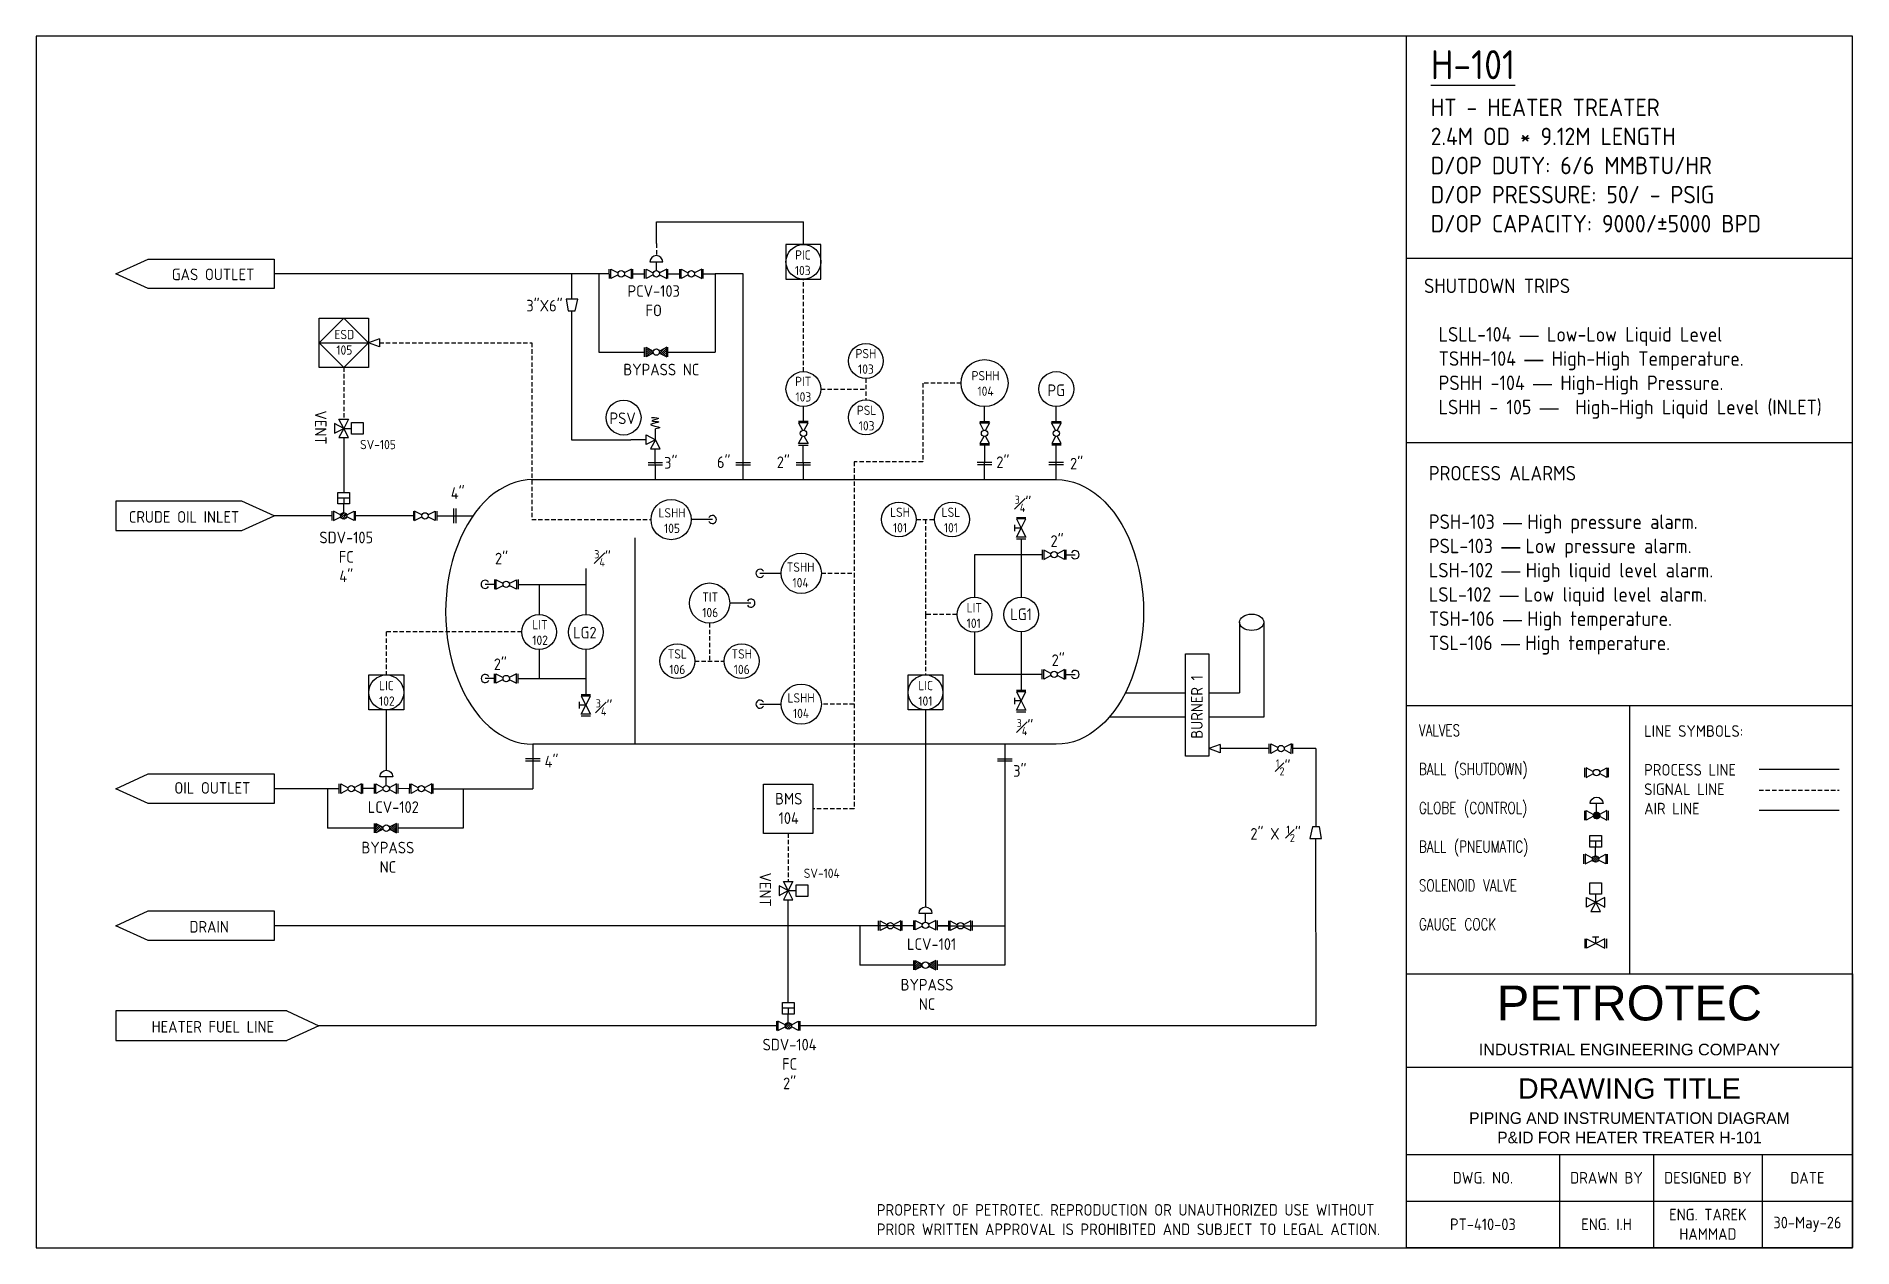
# Model space of a CAD drawing. Header units: inches. Extents: x 43942 to 59564, y -122 to 10293.
import ezdxf

# ---------------------------------------------------------------- set-up
doc = ezdxf.new("R2010")
doc.units = ezdxf.units.IN
doc.header["$LTSCALE"] = 150
doc.header["$MEASUREMENT"] = 0
doc.linetypes.add('DASHED2', pattern=[0.375, 0.25, -0.125])
for name, color, linetype in [('AIR', 7, 'FENCELINE1'), ('SIGNAL', 7, 'DASHED2'), ('VALVE', 7, 'Continuous')]:
    doc.layers.add(name, color=color, linetype=linetype)
doc.styles.add('Annotative', font='arial.ttf')
doc.styles.add('SLDTEXTSTYLE1', font='TXT.shx', dxfattribs={"width": 0.75, "bigfont": '@extfont2.shx'})
doc.styles.get("Standard").update_dxf_attribs({"font": 'isocp.shx', "height": 100, "bigfont": '@extfont2.shx'})
doc.linetypes.add('FENCELINE1', pattern='A,6.35,-2.54,[133,ltypeshp.shx,S=2.54,R=0,X=-2.54,Y=0],-2.54,25.4', length=36.83)

# ---------------------------------------------------------------- blocks, each defined once
blk = doc.blocks.new('*T23')
at = {"color": 0, "linetype": 'ByBlock', "lineweight": -2, "transparency": 16777216}
for p, q in [((0, 0), (3839, 0)), ((0, 0), (0, -2354)), ((3839, 0), (3839, -2354)), ((0, -804), (3839, -804)), ((0, -1554), (3839, -1554)), ((1318, -1554), (1318, -2354)), ((2126, -1554), (2126, -2354)), ((3062, -1554), (3062, -2354)), ((0, -1954), (3839, -1954)), ((0, -2354), (3839, -2354))]:
    blk.add_line(p, q, dxfattribs=at)
at = {"color": 0, "transparency": 16777216, "insert": (1919, -402), "char_height": 100, "width": 3832.81, "attachment_point": 5, "style": 'Annotative'}
blk.add_mtext('{\\H3x;PETROTEC}\\PINDUSTRIAL ENGINEERING COMPANY', dxfattribs=at)
at = {"color": 0, "transparency": 16777216, "char_height": 100, "attachment_point": 5}
for s, insert, width in [('{\\f@Arial Unicode MS|b0|i0|c0|p34;\\H1.75x;\\C256;DRAWING TITLE\\P\\Ftxt|c0;\\H0.57143x;PIPING AND INSTRUMENTATION DIAGRAM\\PP&ID FOR HEATER TREATER H-101}', (1919, -1179), 3832.81), ('DWG. NO.', (659, -1754), 1311.69), ('DRAWN BY', (1722, -1754), 802.72), ('DESIGNED BY', (2594, -1754), 929.46), ('DATE', (3450, -1754), 770.94), ('ENG. TAREK HAMMAD', (2594, -2154), 929.46), ('PT-410-03', (659, -2154), 1311.69), ('ENG. I.H', (1722, -2154), 802.72), ('30-May-26', (3450, -2154), 770.94)]:
    blk.add_mtext(s, dxfattribs=dict(at, insert=insert, width=width))

msp = doc.modelspace()

# ---------------------------------------------------------------- hatches: boundary and pattern name
h = msp.add_hatch()
h.set_pattern_fill('ANSI31', color=256, scale=100)
h.set_pattern_definition([(45, (46884.66, 6475.31), (-8.838835, 8.838835), [])])
h.paths.add_polyline_path([(49302, 7578, 0.080347), (49301, 7586), (49364, 7619), (49364, 7537), (49301, 7570, 0.07149)])
h.paths.add_polyline_path([(49186, 7619), (49249, 7586, 0.080105), (49247, 7578, 0.071732), (49248, 7570), (49186, 7537)])
h = msp.add_hatch()
h.set_pattern_fill('ANSI31', color=256, scale=100, angle=180)
h.set_pattern_definition([(225, (76398.765, 8055.87), (8.838835, -8.838835), [])])
h.paths.add_polyline_path([(46613, 6170, 1), (46558, 6170, 1)])
at = {"lineweight": -3}
h = msp.add_hatch(dxfattribs=at)
h.set_pattern_fill('ANSI37', color=256)
h.set_pattern_definition([(45, (42109.11313, -2539.57573), (-0.08838834765, 0.08838834765), []), (135, (42109.11313, -2539.57573), (-0.08838834765, -0.08838834765), [])])
h.paths.add_polyline_path([(57334, 3594, 1), (57389, 3594, 1)])
h = msp.add_hatch()
h.set_pattern_fill('ANSI31', color=256, scale=100)
h.set_pattern_definition([(45, (43806.252, 2382.457), (-8.838835, 8.838835), [])])
h.paths.add_polyline_path([(46925, 3485, -0.080347), (46926, 3493), (46863, 3526), (46863, 3445), (46926, 3477, -0.07149)])
h.paths.add_polyline_path([(47041, 3526), (46978, 3493, -0.080105), (46980, 3485, -0.071732), (46979, 3477), (47041, 3444)])
h = msp.add_hatch()
h.set_pattern_fill('ANSI31', color=256, scale=100, angle=180)
h.set_pattern_definition([(225, (87166.21, 5105.136), (8.838835, -8.838835), [])])
h.paths.add_polyline_path([(57381, 3220, 1), (57326, 3220, 1)])
h = msp.add_hatch()
h.set_pattern_fill('ANSI31', color=256, scale=100)
h.set_pattern_definition([(45, (48443.586, 1204.205), (-8.838835, 8.838835), [])])
h.paths.add_polyline_path([(51562, 2307, -0.080347), (51564, 2315), (51501, 2348), (51501, 2266), (51563, 2299, -0.07149)])
h.paths.add_polyline_path([(51679, 2348), (51616, 2315, -0.080105), (51617, 2307, -0.071732), (51616, 2299), (51678, 2266)])
h = msp.add_hatch()
h.set_pattern_fill('ANSI31', color=256, scale=100, angle=180)
h.set_pattern_definition([(225, (80222.68, 3670.617), (8.838835, -8.838835), [])])
h.paths.add_polyline_path([(50437, 1785, 1), (50382, 1785, 1)])

# ---------------------------------------------------------------- linework, layer by layer
for p, q in [((55728, 2233), (55728, 10293)), ((55728, 8386), (59564, 8386)), ((48516, 7932), (48576, 7932)), ((46374, 7658), (46798, 7658)), ((55728, 6801), (59564, 6801)), ((52372, 6157), (52453, 6157)), ((52357, 6037), (52357, 6092)), ((52412, 6065), (52357, 6065)), ((52372, 5972), (52453, 5972)), ((48613, 4515), (48613, 4570)), ((48669, 4543), (48613, 4543)), ((48628, 4635), (48709, 4635)), ((52358, 4551), (52358, 4606)), ((52413, 4579), (52358, 4579)), ((52372, 4671), (52454, 4671)), ((55728, 4539), (59564, 4539)), ((57646, 4539), (57645, 2233)), ((48628, 4450), (48709, 4450)), ((52372, 4486), (52454, 4486)), ((54547, 4169), (54123, 4169)), ((54948, 4169), (54948, 3496)), ((58759, 3992), (59449, 3992)), ((54978, 3496), (54918, 3496)), ((54945, 3396), (54948, 1784)), ((57261, 2534), (57261, 2453)), ((57381, 2549), (57326, 2549)), ((57354, 2493), (57354, 2549)), ((57446, 2534), (57446, 2453)), ((50307, 1785), (46373, 1786)), ((54948, 1784), (50510, 1785))]:
    msp.add_line(p, q, dxfattribs=at)
for p, q in [((48871, 8210), (48870, 8291)), ((49073, 8210), (49073, 8291)), ((49172, 8210), (49172, 8291)), ((49275, 8278), (49275, 8353)), ((49375, 8210), (49375, 8291)), ((49476, 8210), (49476, 8291)), ((49679, 8210), (49679, 8291)), ((48614, 8251), (45987, 8251)), ((48546, 8251), (48546, 8032)), ((48871, 8250), (48614, 8251)), ((48780, 8251), (48780, 7578)), ((49073, 8251), (49172, 8251)), ((49375, 8251), (49476, 8251)), ((49679, 8250), (49780, 8250)), ((49780, 8250), (49780, 7578)), ((50021, 8250), (49780, 8250)), ((50021, 6762), (50021, 8250)), ((48546, 7932), (48546, 6825)), ((46893, 7692), (46798, 7658)), ((46893, 7623), (46798, 7658)), ((46893, 7692), (46893, 7623)), ((48780, 7578), (49172, 7578)), ((49172, 7537), (49172, 7618)), ((49375, 7537), (49375, 7619)), ((49375, 7578), (49780, 7578)), ((50540, 6980), (50540, 7110)), ((52098, 6980), (52098, 7110)), ((52715, 6980), (52715, 7110)), ((46586, 6922), (46654, 6922)), ((50581, 6980), (50499, 6980)), ((52057, 6980), (52139, 6980)), ((52674, 6980), (52756, 6980)), ((48546, 6825), (49055, 6825)), ((49188, 6825), (49055, 6825)), ((49267, 6482), (49266, 6747)), ((50021, 6482), (50021, 6762)), ((50498, 6777), (50580, 6777)), ((50540, 6482), (50539, 6777)), ((52140, 6777), (52058, 6777)), ((52098, 6482), (52099, 6777)), ((52756, 6777), (52675, 6777)), ((52715, 6482), (52715, 6777)), ((49204, 6628), (49329, 6628)), ((49204, 6608), (49329, 6608)), ((49959, 6628), (50084, 6628)), ((49959, 6608), (50084, 6608)), ((50477, 6628), (50602, 6628)), ((50477, 6608), (50602, 6608)), ((52161, 6628), (52035, 6628)), ((52161, 6608), (52036, 6608)), ((52778, 6628), (52652, 6628)), ((52778, 6608), (52652, 6608)), ((46636, 6322), (46536, 6322)), ((46586, 6322), (46586, 6272)), ((46586, 6198), (46586, 6272)), ((46483, 6170), (45987, 6170)), ((46483, 6211), (46483, 6130)), ((46686, 6211), (46686, 6129)), ((47185, 6170), (46686, 6170)), ((47185, 6211), (47185, 6129)), ((47388, 6211), (47388, 6129)), ((47388, 6170), (47697, 6170)), ((47534, 6108), (47534, 6233)), ((47554, 6108), (47554, 6233)), ((49757, 6138), (49574, 6138)), ((49093, 4206), (49093, 5981)), ((52412, 5972), (52413, 5472)), ((52593, 5836), (52011, 5836)), ((52011, 5836), (52011, 5471)), ((52593, 5877), (52593, 5795)), ((52796, 5877), (52796, 5795)), ((52796, 5836), (52877, 5836)), ((48669, 5717), (48669, 5321)), ((50166, 5676), (50349, 5676)), ((47884, 5581), (47802, 5581)), ((47884, 5622), (47884, 5540)), ((48087, 5622), (48087, 5540)), ((48087, 5581), (48669, 5581)), ((48267, 5581), (48267, 5322)), ((50088, 5420), (49905, 5420)), ((52011, 5171), (52011, 4807)), ((52413, 5172), (52413, 4671)), ((48267, 5022), (48267, 4771)), ((48669, 5021), (48669, 4635)), ((52593, 4766), (52593, 4848)), ((52796, 4766), (52796, 4848)), ((47883, 4772), (47803, 4771)), ((47883, 4731), (47883, 4812)), ((48086, 4731), (48086, 4812)), ((48086, 4771), (48669, 4771)), ((52593, 4807), (52011, 4807)), ((52796, 4807), (52877, 4807)), ((50166, 4551), (50349, 4551)), ((48276, 4081), (48150, 4081)), ((48213, 4206), (48213, 3824)), ((52210, 4081), (52335, 4081)), ((52273, 4206), (52273, 2307)), ((54123, 4203), (54027, 4169)), ((54123, 4134), (54027, 4169)), ((54123, 4203), (54123, 4134)), ((54547, 4128), (54547, 4209)), ((54750, 4128), (54750, 4209)), ((54948, 4169), (54750, 4169)), ((46952, 3852), (46952, 3927)), ((48276, 4061), (48150, 4061)), ((52335, 4061), (52210, 4061)), ((57259, 4003), (57259, 3922)), ((57462, 4003), (57462, 3922)), ((46447, 3824), (45987, 3824)), ((46548, 3824), (46447, 3824)), ((46447, 3824), (46447, 3485)), ((46548, 3784), (46548, 3865)), ((46751, 3784), (46751, 3865)), ((46852, 3825), (46751, 3825)), ((46852, 3784), (46852, 3865)), ((47055, 3784), (47055, 3865)), ((47153, 3825), (47055, 3824)), ((47153, 3784), (47154, 3865)), ((47356, 3784), (47356, 3865)), ((47356, 3824), (48213, 3824)), ((47613, 3824), (47613, 3485)), ((57261, 3554), (57261, 3635)), ((57362, 3622), (57362, 3696)), ((57464, 3553), (57464, 3635)), ((46852, 3485), (46447, 3485)), ((46852, 3444), (46852, 3526)), ((47055, 3444), (47055, 3526)), ((47613, 3485), (47055, 3485)), ((57403, 3372), (57303, 3372)), ((57353, 3372), (57353, 3322)), ((57353, 3247), (57353, 3322)), ((57250, 3261), (57250, 3179)), ((57453, 3260), (57453, 3179)), ((50410, 2948), (50478, 2948)), ((57354, 2848), (57354, 2916)), ((51185, 2605), (51185, 2687)), ((51388, 2605), (51388, 2687)), ((51489, 2610), (51489, 2691)), ((51590, 2678), (51590, 2752)), ((51692, 2609), (51692, 2691)), ((51791, 2605), (51791, 2687)), ((51994, 2605), (51994, 2687)), ((51489, 2646), (45987, 2646)), ((51024, 2646), (51024, 2307)), ((51185, 2646), (51084, 2646)), ((51489, 2646), (51388, 2646)), ((51692, 2646), (52273, 2646)), ((51791, 2646), (51692, 2646)), ((51489, 2266), (51489, 2347)), ((51692, 2266), (51692, 2347)), ((51489, 2307), (51024, 2307)), ((52273, 2307), (51692, 2307)), ((44627, 1913), (44627, 1659)), ((46097, 1913), (46373, 1786)), ((50460, 1937), (50360, 1937)), ((50410, 1937), (50410, 1887)), ((50410, 1813), (50410, 1887)), ((46373, 1786), (46097, 1659)), ((50307, 1826), (50307, 1744)), ((50510, 1826), (50510, 1744))]:
    msp.add_line(p, q)
for points in [[(43942, 10293), (43942, -122), (59564, -122), (59564, 10293)], [(44627, 8251), (44903, 8377), (45987, 8377), (45987, 8124), (44903, 8124)], [(46374, 7870), (46798, 7870), (46798, 7446), (46374, 7446)], [(46586, 6922), (46507, 6963), (46507, 6881)], [(46586, 6922), (46545, 7000), (46627, 7000)], [(46586, 6922), (46545, 6843), (46627, 6843)], [(46654, 6872), (46654, 6972), (46754, 6972), (46754, 6872)], [(49267, 6825), (49188, 6784), (49188, 6866)], [(49267, 6825), (49226, 6747), (49308, 6747)], [(45987, 6170), (45711, 6297), (44627, 6297), (44627, 6044), (45711, 6044)], [(46636, 6272), (46536, 6272), (46536, 6372), (46636, 6372)], [(52412, 6065), (52453, 6143), (52372, 6143)], [(52412, 6065), (52453, 5986), (52372, 5986)], [(53827, 4983), (54027, 4983), (54027, 4105), (53827, 4105)], [(48669, 4543), (48709, 4621), (48628, 4621)], [(48669, 4543), (48709, 4464), (48628, 4464)], [(52413, 4579), (52454, 4657), (52372, 4657)], [(52413, 4579), (52454, 4500), (52372, 4500)], [(44627, 3824), (44903, 3951), (45987, 3951), (45987, 3698), (44903, 3698)], [(50197, 3864), (50622, 3864), (50622, 3440), (50197, 3440)], [(57403, 3322), (57303, 3322), (57303, 3422), (57403, 3422)], [(50410, 2948), (50331, 2989), (50331, 2907)], [(50410, 2948), (50369, 3027), (50450, 3027)], [(50478, 2898), (50478, 2998), (50578, 2998), (50578, 2898)], [(57404, 2916), (57304, 2916), (57304, 3016), (57404, 3016)], [(50410, 2948), (50369, 2870), (50450, 2870)], [(57354, 2848), (57275, 2807), (57275, 2888)], [(57354, 2848), (57313, 2769), (57395, 2769)], [(57354, 2848), (57432, 2807), (57432, 2888)], [(44627, 2646), (44903, 2773), (45987, 2773), (45987, 2520), (44903, 2520)], [(57354, 2493), (57275, 2453), (57275, 2534)], [(57354, 2493), (57432, 2453), (57432, 2534)], [(50460, 1887), (50360, 1887), (50360, 1987), (50460, 1987)]]:
    msp.add_lwpolyline(points, close=True)
for points in [[(50690, 8504), (50390, 8504), (50390, 8204), (50690, 8204)], [(46374, 7658), (46586, 7870), (46798, 7658), (46586, 7446)], [(46802, 4802), (47102, 4802), (47102, 4502), (46802, 4502)], [(51440, 4802), (51740, 4802), (51740, 4502), (51440, 4502)]]:
    msp.add_lwpolyline(points, close=True, dxfattribs=at)
for points in [[(48947, 8243), (48884, 8210), (48884, 8292), (48947, 8259)], [(48999, 8243), (49062, 8210), (49062, 8292), (48999, 8259)], [(49248, 8243), (49186, 8210), (49186, 8292), (49249, 8259)], [(49301, 8243), (49364, 8210), (49364, 8292), (49301, 8259)], [(49550, 8243), (49487, 8210), (49487, 8292), (49550, 8259)], [(49602, 8243), (49665, 8210), (49665, 8292), (49602, 8259)], [(49248, 7570), (49186, 7537), (49186, 7619), (49249, 7586)], [(49301, 7570), (49364, 7537), (49364, 7619), (49301, 7586)], [(50547, 6906), (50580, 6969), (50498, 6969), (50531, 6906)], [(52090, 6906), (52058, 6969), (52140, 6969), (52107, 6906)], [(52707, 6906), (52674, 6969), (52756, 6969), (52723, 6906)], [(50547, 6853), (50580, 6791), (50498, 6791), (50531, 6854)], [(52091, 6853), (52058, 6791), (52140, 6791), (52107, 6854)], [(52707, 6853), (52675, 6791), (52756, 6791), (52723, 6854)], [(46559, 6178), (46497, 6211), (46497, 6129), (46560, 6162)], [(46612, 6178), (46675, 6211), (46675, 6129), (46612, 6162)], [(47259, 6178), (47196, 6211), (47196, 6129), (47259, 6162)], [(47311, 6178), (47374, 6211), (47374, 6129), (47311, 6162)], [(52669, 5844), (52607, 5876), (52607, 5795), (52670, 5828)], [(52722, 5844), (52785, 5877), (52785, 5795), (52722, 5828)], [(47958, 5589), (47895, 5621), (47895, 5540), (47958, 5572)], [(48010, 5589), (48073, 5621), (48073, 5539), (48010, 5572)], [(54500, 5255), (54500, 4439), (54027, 4439)], [(54290, 5255), (54290, 4649)], [(52670, 4799), (52607, 4767), (52607, 4848), (52670, 4816)], [(52722, 4799), (52785, 4767), (52785, 4849), (52722, 4816)], [(47957, 4764), (47895, 4731), (47895, 4813), (47958, 4780)], [(48010, 4764), (48073, 4731), (48073, 4813), (48010, 4780)], [(53309, 4649), (53827, 4649)], [(54027, 4649), (54290, 4649)], [(53827, 4439), (53169, 4439)], [(54621, 4161), (54559, 4128), (54559, 4210), (54622, 4177)], [(54674, 4161), (54736, 4128), (54737, 4210), (54674, 4177)], [(57335, 3970), (57272, 4003), (57272, 3921), (57335, 3954)], [(57388, 3970), (57450, 4003), (57450, 3921), (57387, 3954)], [(46624, 3817), (46562, 3784), (46562, 3866), (46625, 3833)], [(46677, 3817), (46740, 3784), (46740, 3866), (46677, 3833)], [(46926, 3817), (46863, 3784), (46863, 3866), (46926, 3833)], [(46979, 3817), (47041, 3784), (47041, 3866), (46978, 3833)], [(47227, 3817), (47165, 3784), (47165, 3866), (47228, 3833)], [(47280, 3817), (47343, 3784), (47343, 3866), (47280, 3833)], [(57335, 3587), (57273, 3554), (57273, 3636), (57336, 3603)], [(57388, 3587), (57450, 3554), (57451, 3636), (57388, 3603)], [(46926, 3477), (46863, 3445), (46863, 3526), (46926, 3493)], [(46979, 3477), (47041, 3444), (47041, 3526), (46978, 3493)], [(57327, 3227), (57264, 3260), (57264, 3178), (57327, 3211)], [(57379, 3227), (57442, 3260), (57442, 3178), (57379, 3211)], [(51262, 2638), (51199, 2606), (51199, 2688), (51262, 2655)], [(51314, 2638), (51377, 2606), (51377, 2688), (51314, 2655)], [(51563, 2643), (51501, 2610), (51501, 2692), (51564, 2659)], [(51616, 2643), (51678, 2610), (51679, 2692), (51616, 2659)], [(51865, 2638), (51802, 2606), (51802, 2688), (51865, 2655)], [(51917, 2638), (51980, 2606), (51980, 2688), (51917, 2655)], [(51563, 2299), (51501, 2266), (51501, 2348), (51564, 2315)], [(51616, 2299), (51678, 2266), (51679, 2348), (51616, 2315)], [(46097, 1913), (44627, 1913)], [(50383, 1793), (50321, 1825), (50321, 1744), (50384, 1776)], [(50436, 1793), (50499, 1825), (50499, 1744), (50436, 1776)], [(44627, 1659), (46097, 1659)]]:
    msp.add_lwpolyline(points)
for points in [[(49219, 8353), (49330, 8353, 1)], [(47008, 3927), (46897, 3927, -1)], [(57417, 3696), (57306, 3696, -1)], [(51645, 2752), (51534, 2752, -1)]]:
    msp.add_lwpolyline(points, format="xyb", close=True)
for points in [[(48576, 7932), (48599, 8032), (48499, 8032), (48516, 7932)], [(54918, 3496), (54895, 3396), (54995, 3396), (54978, 3496)]]:
    msp.add_lwpolyline(points, dxfattribs=at)
for centre, radius in [((50540, 8354), 150), ((48973, 8251), 27.4), ((49275, 8251), 27.4), ((49576, 8251), 27.4), ((49275, 7578), 27.4), ((51077, 7502), 150), ((52098, 7311), 202), ((50540, 7260), 150), ((52715, 7260), 150), ((48993, 7015), 150), ((51077, 7017), 150), ((50540, 6880), 27.4), ((52098, 6880), 27.4), ((52715, 6880), 27.4), ((49402, 6138), 173), ((51361, 6139), 150), ((51818, 6139), 150), ((46586, 6170), 27.4), ((47285, 6170), 27.4), ((50521, 5676), 173), ((52696, 5836), 27.4), ((47984, 5581), 27.4), ((49733, 5420), 173), ((52011, 5321), 150), ((52413, 5322), 150), ((48267, 5172), 150), ((48669, 5171), 150), ((49456, 4921), 150), ((50009, 4921), 150), ((46952, 4652), 150), ((47984, 4771), 27.4), ((50521, 4551), 173), ((51590, 4652), 150), ((52696, 4807), 27.4), ((54648, 4169), 27.4), ((57361, 3963), 27.4), ((46651, 3824), 27.4), ((46952, 3825), 27.4), ((47254, 3824), 27.4), ((57362, 3594), 27.4), ((46952, 3485), 27.4), ((57353, 3220), 27.4), ((51288, 2646), 27.4), ((51590, 2650), 27.4), ((51891, 2646), 27.4), ((51590, 2307), 27.4), ((50410, 1785), 27.4)]:
    msp.add_circle(centre, radius)
for centre, start, end in [((49757, 6138), 210, 150), ((52877, 5836), 210, 150), ((50166, 5676), 30, 330), ((47802, 5581), 30, 330), ((50088, 5420), 210, 150), ((47803, 4771), 30, 330), ((52877, 4807), 210, 150), ((50166, 4551), 30, 330)]:
    msp.add_arc(centre, 34.9, start, end)
msp.add_ellipse((48213, 5344), major_axis=(0, 1138), ratio=0.659076, start_param=0, end_param=3.141593)
at = {"extrusion": (0, 0, -1)}
msp.add_ellipse((52715, 5344), major_axis=(0, 1138), ratio=0.659076, start_param=0, end_param=3.141593, dxfattribs=at)
msp.add_ellipse((54395, 5255), major_axis=(105, 0), ratio=0.666667)
for points in [[(48213, 6482), (50767, 6482), (52715, 6482)], [(52715, 4206), (50767, 4206), (48213, 4206)]]:
    msp.add_open_spline(points, degree=2)
at = {"layer": 'AIR', "lineweight": -3, "ltscale": 0.015}
for p, q in [((49275, 8512), (49275, 8698)), ((49275, 8698), (50540, 8698)), ((46586, 6843), (46586, 6372)), ((46952, 4502), (46952, 3982)), ((51590, 4502), (51590, 2808)), ((58759, 3639), (59449, 3639)), ((50410, 1987), (50410, 2870))]:
    msp.add_line(p, q, dxfattribs=at)
at = {"layer": 'AIR', "ltscale": 0.015}
msp.add_line((50540, 8504), (50540, 8698), dxfattribs=at)
at = {"layer": 'SIGNAL'}
for p, q in [((49275, 8512), (49275, 8408)), ((50540, 7410), (50540, 8204)), ((51897, 7311), (51566, 7311)), ((50975, 6635), (50975, 3652)), ((50694, 5676), (50975, 5676)), ((51861, 5321), (51590, 5321)), ((51590, 5321), (51590, 4802)), ((48117, 5172), (46952, 5172)), ((46952, 5172), (46952, 4802)), ((50975, 4551), (50694, 4551))]:
    msp.add_line(p, q, dxfattribs=at)
at = {"layer": 'SIGNAL', "lineweight": -3}
for p, q in [((46893, 7658), (48203, 7658)), ((48203, 7658), (48203, 6138)), ((46586, 7446), (46586, 7000)), ((51077, 7352), (51077, 7167)), ((50690, 7260), (51077, 7260)), ((51566, 7311), (51566, 6635)), ((51566, 6635), (50975, 6635)), ((48203, 6138), (49229, 6138)), ((51511, 6139), (51668, 6139)), ((51590, 6139), (51590, 5321)), ((49733, 5247), (49733, 4921)), ((49606, 4921), (49859, 4921)), ((58759, 3812), (59449, 3812)), ((50975, 3652), (50622, 3652)), ((50410, 3440), (50410, 3027))]:
    msp.add_line(p, q, dxfattribs=at)
at = {"layer": 'VALVE'}
msp.add_line((49267, 6825), (49267, 6917), dxfattribs=at)
msp.add_spline([(49234, 7017), (49293, 7006), (49235, 6987), (49295, 6978), (49225, 6955), (49304, 6930), (49267, 6917)], degree=3, dxfattribs=at)

# ---------------------------------------------------------------- block references
msp.add_blockref('*T23', (55725, 2233))

# ---------------------------------------------------------------- texts
for s, rotation, p in [('PG', 359.9724, (52639, 7200)), ('PSV', 359.9724, (48872, 6959)), ('LG1', 0.0276, (52319, 5274)), ('LG2', 359.9724, (48559, 5116)), ('BURNER 1', 90, (53974, 4254))]:
    msp.add_text(s, height=100, rotation=rotation).set_placement(p)
for s, p in [('3"', (49342, 6576)), ('6"', (49796, 6581)), ('2"', (50311, 6581)), ('2"', (52199, 6581)), ('2"', (52833, 6569)), ('4"', (47507, 6315)), ('2"', (52665, 5903)), ('2"', (47887, 5753)), ('2"', (47877, 4844)), ('2"', (52675, 4879)), ('4"', (48314, 4007)), ('3"', (52344, 3927))]:
    msp.add_text(s, height=100).set_placement(p)
for s, width, gutter_width, insert, char_height, attachment_point in [('{\\H1.66667x;\\LH-101^J}HT - HEATER TREATER^J{\\A1;2.4M OD * 9.12M LENGTH^JD/OP DUTY: 6/6 MMBTU/HR^JD/OP PRESSURE: 50/ - PSIG^JD/OP CAPACITY: 9000/%%P5000 BPD}', 3397, 500, (55935, 10174), 150, 1), ('\\pxql;GAS OUTLET', 724.7, 500, (45107, 8296), 100, 1), ('\\pxqc;PCV-103^JFO', 501.16, 500, (49503, 8153), 100, 3), ('\\pxqc;3"X6"', 340.22, 500, (48483, 8027), 100, 3), ('\\pxqc;ESD^J105', 235.1, 450, (46474, 7769), 80, 1), ('\\pxqc;BYPASS NC', 788.64, 500, (49712, 7478), 100, 3), ('SV-105', 349.09, 500, (46727, 6823), 80, 1), ('\\A1;{\\H0.7x;\\S3#4;}"', 170.82, 500, (52357, 6344), 100, 1), ('\\pxqc,t7;CRUDE OIL INLET', 1552.84, 500, (45989, 6211), 100, 3), ('\\pxqc;SDV-105^JFC^J4"', 419.98, 500, (46398, 6034), 100, 1), ('\\A1;{\\H0.7x;\\S3#4;}"', 170.82, 500, (48741, 5875), 100, 1), ('\\A1;{\\H0.7x;\\S3#4;}"', 170.82, 500, (48754, 4593), 100, 1), ('\\A1;{\\H0.7x;\\S3#4;}"', 170.82, 500, (52374, 4424), 100, 1), ('\\A1;{\\H0.7x;\\S1#2;}"', 170.82, 500, (54603, 4078), 100, 1), ('OIL OUTLET', 724.7, 500, (45783, 3881), 100, 3), ('\\pxqc;BMS^J104', 235.1, 450, (50296, 3788), 100, 1), ('LCV-102', 321.46, 500, (46793, 3716), 100, 1), ('\\A1;\\pxqc;2" X {\\H0.7x;\\S1#2;}"', 493.74, 500, (54848, 3506), 100, 3), ('\\pxqc;BYPASS^JNC', 748.22, 500, (46592, 3368), 100, 1), ('SV-104', 349.09, 500, (50543, 3137), 80, 1), ('\\pxqc,t11;DRAIN', 1047.29, 500, (44905, 2687), 100, 1), ('LCV-101', 321.46, 500, (51431, 2538), 100, 1), ('\\pxqc;BYPASS^JNC', 748.22, 500, (51229, 2189), 100, 1), ('HEATER FUEL LINE', 1174.85, 500, (45987, 1827), 100, 3), ('\\pxqc;SDV-104^JFC^J2"', 419.98, 500, (50211, 1674), 100, 1)]:
    msp.add_mtext_dynamic_manual_height_columns(s, width=width, gutter_width=gutter_width, heights=[0], dxfattribs=dict(insert=insert, char_height=char_height, attachment_point=attachment_point))
at = {"lineweight": -3}
for s, width, insert, char_height, attachment_point in [('PIC^J103', 235.06, (50602, 8453), 80, 3), ('\\pxqc;PSH^J103', 235.06, (51195, 7605), 80, 3), ('PIT^J103', 235.06, (50607, 7366), 80, 3), ('\\pxqc;PSHH^J104', 235.06, (51989, 7415), 80, 1), ('\\pxqc;PSL^J103', 235.06, (51201, 6904), 80, 9), ('\\pxqc;LSHH^J105', 235.06, (49292, 6236), 80, 1), ('\\pxqc;LSH^J101', 235.06, (51253, 6241), 80, 1), ('\\pxqc;LSL^J101', 235.06, (51926, 6241), 80, 3), ('\\pxqc;TSHH^J104', 235.06, (50398, 5769), 80, 1), ('\\pxqc;TIT^J106', 235.06, (49856, 5512), 80, 3), ('LIT^J101', 235.06, (51944, 5420), 80, 1), ('LIT^J102', 235.06, (48208, 5274), 80, 1), ('\\pxqc;TSL^J106', 235.06, (49338, 5023), 80, 1), ('\\pxqc;TSH^J106', 235.06, (50127, 5023), 80, 3), ('LIC^J102', 235.06, (46890, 4751), 80, 1), ('LIC^J101', 235.06, (51528, 4751), 80, 1), ('\\pxqc;LSHH^J104', 235.06, (50402, 4645), 80, 1), ('LINE SYMBOLS: ^J\\PPROCESS LINE^JSIGNAL LINE^JAIR LINE', 1810.39, (57771, 4370), 100, 1)]:
    msp.add_mtext_dynamic_manual_height_columns(s, width=width, gutter_width=500, heights=[0], dxfattribs=dict(at, insert=insert, char_height=char_height, attachment_point=attachment_point))
at = {"lineweight": -3, "char_height": 125, "attachment_point": 1}
for s, insert, width in [('SHUTDOWN TRIPS\\P\\P\\pxi1;LSLL-104 {\\fMS PGothic|b0|i0|c128|p34;—} Low-Low Liquid Level \\PTSHH-104 {\\fMS PGothic|b0|i0|c128|p34;—} High-High Temperature.\\PPSHH -104 {\\fMS PGothic|b0|i0|c128|p34;—} High-High Pressure.\\PLSHH - 105 {\\fMS PGothic|b0|i0|c128|p34;—}  High-High Liquid Level (INLET)', (55878, 8210), 4002.53), ('PROCESS ALARMS^J^JPSH-103 {\\fMS PGothic|b0|i0|c128|p34;— }High pressure alarm.^JPSL-103 {\\fMS PGothic|b0|i0|c128|p34;— }Low pressure alarm.^JLSH-102 {\\fMS PGothic|b0|i0|c128|p34;— }High liquid level alarm.^JLSL-102 {\\fMS PGothic|b0|i0|c128|p34;— }Low liquid level alarm.\\PTSH-106 {\\fMS PGothic|b0|i0|c128|p34;— }High temperature.^JTSL-106 {\\fMS PGothic|b0|i0|c128|p34;— }High temperature.', (55919, 6599), 3034.51)]:
    msp.add_mtext(s, dxfattribs=dict(at, insert=insert, width=width))
at = {"lineweight": -3, "insert": (55834, 4376), "char_height": 150, "attachment_point": 1, "style": 'SLDTEXTSTYLE1'}
msp.add_mtext_dynamic_manual_height_columns('\\pxi-3,l3,t3;{\\H0.66667x;VALVES \\P\\P\\pi0,l0,tz;BALL (SHUTDOWN)\\P\\PGLOBE (CONTROL)^J^JBALL (PNEUMATIC)\\P\\PSOLENOID VALVE^J\\PGAUGE COCK}', width=1810.39, gutter_width=500, heights=[0], dxfattribs=at)
at = {"color": 5, "ltscale": 1000, "insert": (51172, 253), "char_height": 100, "width": 4527.12, "attachment_point": 1}
msp.add_mtext('\\pxql;{\\C256;PROPERTY OF PETROTEC. REPRODUCTION OR UNAUTHORIZED USE WITHOUT PRIOR WRITTEN APPROVAL IS PROHIBITED AND SUBJECT TO LEGAL ACTION.}', dxfattribs=at)
at = {"layer": 'AIR', "char_height": 100, "attachment_point": 3, "rotation": 270}
for insert in [(46438, 6783), (50262, 2810)]:
    msp.add_mtext_dynamic_manual_height_columns('VENT', width=44.04, gutter_width=500, heights=[0], dxfattribs=dict(at, insert=insert))

doc.saveas('drawing.dxf')
